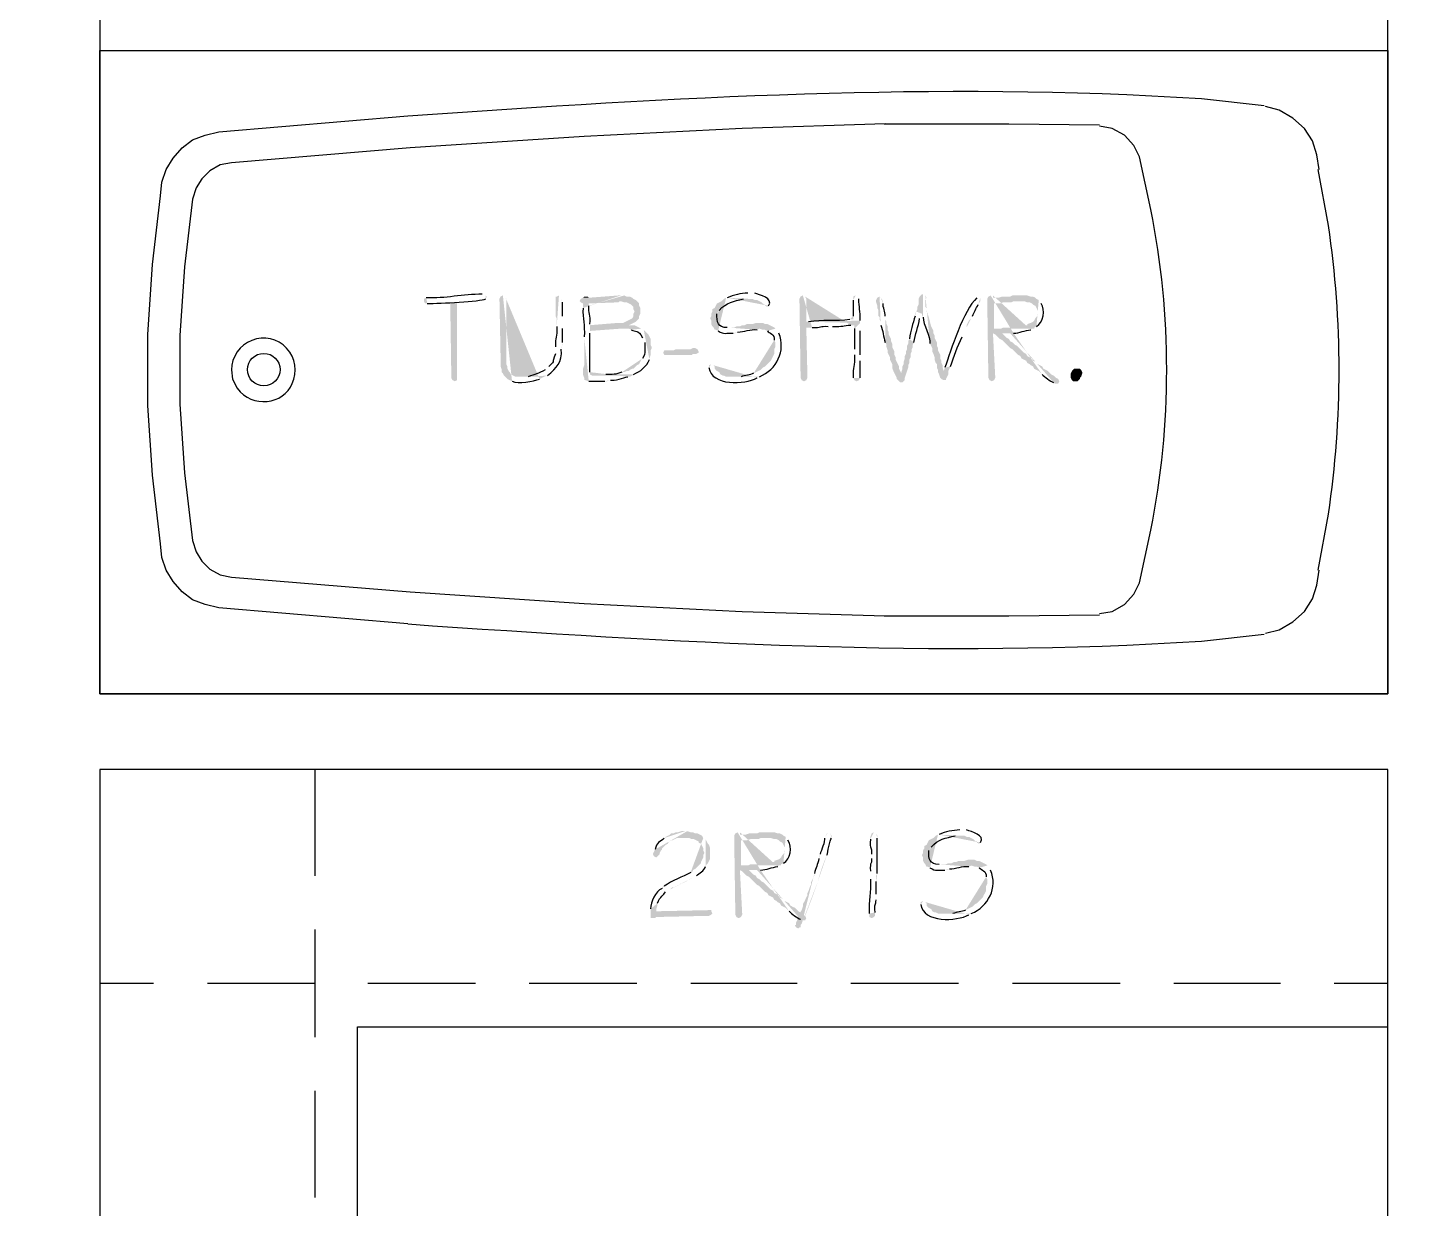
# Model space of a CAD drawing. Header units: inches. Extents: x -167 to 6071, y -6287 to -2731.
# Drawn here: x 1093.6 to 1158, y -5981.6 to -5926.6 of the extents above; entities that cross this region are included whole.
import ezdxf

# ---------------------------------------------------------------- set-up
doc = ezdxf.new("R2010")
doc.units = ezdxf.units.IN
doc.header["$LTSCALE"] = 96
doc.header["$MEASUREMENT"] = 0
doc.layers.add('PDF_Geometry', color=7, linetype='Continuous', true_color=0x4a4a4a)
doc.layers.add('PDF_Solid Fills', color=7, linetype='Continuous')

msp = doc.modelspace()

# ---------------------------------------------------------------- hatches: boundary and pattern name
at = {"layer": 'PDF_Solid Fills', "transparency": 33554559}
h = msp.add_hatch(color=256, dxfattribs=at)
h.paths.add_polyline_path([(1114.783, -5938.975), (1114.73, -5938.975)], flags=0)
h.paths.add_polyline_path([(1112.117, -5939.135), (1112.01, -5939.189), (1112.01, -5939.295), (1112.063, -5939.402), (1112.17, -5939.402)], flags=0)
h.paths.add_polyline_path([(1114.89, -5939.189), (1114.943, -5939.082), (1114.89, -5939.029)], flags=0)
h = msp.add_hatch(color=256, dxfattribs=at)
h.paths.add_polyline_path([(1115.69, -5939.029), (1115.583, -5939.082), (1115.53, -5939.189), (1115.583, -5941.909), (1115.583, -5942.335), (1115.637, -5942.495), (1115.637, -5942.602), (1115.69, -5942.655), (1115.743, -5942.762), (1115.85, -5942.869), (1115.903, -5942.922), (1116.01, -5942.975), (1116.117, -5943.029)], flags=0)
h.paths.add_polyline_path([(1117.397, -5942.922), (1117.61, -5942.815), (1116.277, -5942.815), (1116.063, -5942.709), (1116.01, -5942.602), (1115.957, -5942.549), (1115.903, -5942.442), (1115.903, -5942.335), (1115.85, -5942.229), (1115.85, -5939.189), (1115.797, -5939.082)], flags=0)
h = msp.add_hatch(color=256, dxfattribs=at)
h.paths.add_polyline_path([(1118.303, -5939.029), (1118.197, -5939.082), (1118.143, -5939.082), (1118.143, -5939.989), (1118.197, -5940.095), (1118.197, -5940.469)], flags=0)
h.paths.add_polyline_path([(1118.143, -5941.429), (1118.143, -5941.749)], flags=0)
h.paths.add_polyline_path([(1117.823, -5942.335), (1117.77, -5942.389), (1117.663, -5942.495)], flags=0)
h.paths.add_polyline_path([(1116.863, -5942.815), (1116.49, -5942.815), (1117.61, -5942.815), (1117.77, -5942.762)], flags=0)
h.paths.add_polyline_path([(1118.41, -5941.535), (1118.41, -5941.429), (1118.463, -5941.322), (1118.463, -5941.215)], flags=0)
h.paths.add_polyline_path([(1118.463, -5940.575), (1118.463, -5939.989)], flags=0)
h.paths.add_polyline_path([(1118.463, -5939.349), (1118.41, -5939.242), (1118.41, -5939.189), (1118.357, -5939.029)], flags=0)
h = msp.add_hatch(color=256, dxfattribs=at)
h.paths.add_polyline_path([(1121.183, -5939.029), (1121.077, -5939.029), (1119.69, -5939.135), (1119.423, -5939.135), (1119.317, -5939.189), (1119.263, -5939.295), (1119.317, -5939.349), (1119.423, -5939.402), (1119.423, -5939.615)], flags=0)
h.paths.add_polyline_path([(1119.477, -5940.949), (1119.477, -5942.282), (1119.423, -5942.442), (1119.423, -5942.709), (1119.477, -5942.869), (1119.477, -5942.975), (1119.53, -5942.975), (1119.69, -5943.029)], flags=0)
h.paths.add_polyline_path([(1120.437, -5943.029), (1120.543, -5943.029), (1120.703, -5942.975)], flags=0)
h.paths.add_polyline_path([(1121.503, -5942.815), (1121.61, -5942.815), (1121.717, -5942.762), (1119.85, -5942.762), (1119.743, -5942.709), (1119.743, -5942.602)], flags=0)
h.paths.add_polyline_path([(1119.743, -5940.789), (1119.743, -5940.682), (1121.183, -5940.575), (1122.143, -5940.575), (1121.93, -5940.469), (1121.823, -5940.415), (1119.743, -5940.415), (1119.743, -5940.362)], flags=0)
h.paths.add_polyline_path([(1119.69, -5939.509), (1119.69, -5939.402), (1121.077, -5939.349), (1121.13, -5939.295), (1121.93, -5939.295), (1121.877, -5939.242), (1121.77, -5939.189), (1121.717, -5939.135), (1121.61, -5939.082), (1121.45, -5939.082), (1121.343, -5939.029)], flags=0)
for points in [[(1119.53, -5939.082), (1119.477, -5939.082), (1119.423, -5939.135), (1119.69, -5939.135), (1119.637, -5939.082)], [(1139.85, -5939.029), (1139.423, -5939.029), (1139.317, -5939.082), (1138.943, -5939.082), (1138.783, -5939.135), (1138.517, -5939.135), (1140.543, -5939.189), (1140.49, -5939.135), (1140.383, -5939.082), (1140.277, -5939.082), (1140.117, -5939.029), (1140.01, -5939.029)], [(1113.557, -5939.349), (1113.237, -5939.349), (1113.29, -5942.869), (1113.343, -5942.975), (1113.45, -5943.029), (1113.557, -5942.975), (1113.557, -5942.869)], [(1121.93, -5939.295), (1121.183, -5939.295), (1121.343, -5939.349), (1121.45, -5939.349), (1121.663, -5939.455), (1121.77, -5939.562), (1121.77, -5939.669), (1121.823, -5939.775), (1121.77, -5939.882), (1121.77, -5939.989), (1121.717, -5940.095), (1121.29, -5940.309), (1121.023, -5940.309), (1119.743, -5940.415), (1121.823, -5940.415), (1121.557, -5940.415), (1121.663, -5940.362), (1121.77, -5940.309), (1121.877, -5940.255), (1121.983, -5940.149), (1122.037, -5940.095), (1122.037, -5939.989), (1122.09, -5939.882), (1122.09, -5939.615), (1122.037, -5939.509), (1122.037, -5939.402)], [(1127.637, -5940.309), (1127.477, -5940.309), (1127.317, -5940.362), (1127.05, -5940.362), (1126.943, -5940.415), (1126.837, -5940.415), (1126.73, -5940.469), (1126.57, -5940.469), (1126.463, -5940.522), (1126.143, -5940.522), (1128.33, -5940.522), (1128.223, -5940.469), (1128.117, -5940.415), (1128.01, -5940.362), (1127.903, -5940.362), (1127.797, -5940.309)], [(1124.65, -5941.482), (1124.543, -5941.482), (1124.437, -5941.535), (1123.743, -5941.535), (1123.637, -5941.589), (1123.21, -5941.589), (1123.157, -5941.695), (1123.21, -5941.802), (1124.49, -5941.802), (1124.543, -5941.749), (1124.703, -5941.749), (1124.81, -5941.695), (1124.81, -5941.642), (1124.757, -5941.535)], [(1142.357, -5943.029), (1142.25, -5943.029), (1142.197, -5942.975), (1142.143, -5942.869), (1142.143, -5942.655), (1142.197, -5942.549), (1142.303, -5942.442), (1142.57, -5942.442), (1142.623, -5942.495), (1142.677, -5942.602), (1142.677, -5942.655), (1142.623, -5942.815), (1142.57, -5942.869), (1142.57, -5942.922), (1142.463, -5943.029)], [(1128.063, -5964.042), (1127.637, -5964.042), (1127.53, -5964.095), (1127.157, -5964.095), (1126.997, -5964.149), (1126.73, -5964.149), (1128.757, -5964.202), (1128.703, -5964.149), (1128.597, -5964.095), (1128.49, -5964.095), (1128.33, -5964.042), (1128.223, -5964.042)], [(1137.503, -5965.322), (1137.343, -5965.322), (1137.183, -5965.375), (1136.917, -5965.375), (1136.81, -5965.429), (1136.703, -5965.429), (1136.597, -5965.482), (1136.437, -5965.482), (1136.33, -5965.535), (1136.01, -5965.535), (1138.197, -5965.535), (1138.09, -5965.482), (1137.983, -5965.429), (1137.877, -5965.375), (1137.77, -5965.375), (1137.663, -5965.322)], [(1125.29, -5967.669), (1122.837, -5967.722), (1122.57, -5967.722), (1122.57, -5968.042), (1122.783, -5968.042), (1122.837, -5967.989), (1125.237, -5967.935), (1125.29, -5967.935), (1125.397, -5967.882), (1125.45, -5967.829), (1125.397, -5967.722), (1125.397, -5967.669)]]:
    msp.add_hatch(color=256, dxfattribs=at).paths.add_polyline_path(points)
h = msp.add_hatch(color=256, dxfattribs=at)
h.paths.add_polyline_path([(1126.09, -5939.135), (1125.983, -5939.189), (1125.877, -5939.295), (1125.663, -5939.402), (1125.61, -5939.509), (1125.557, -5939.615), (1125.45, -5939.669), (1125.45, -5939.775), (1125.397, -5939.882), (1125.397, -5939.989), (1125.343, -5940.095), (1125.397, -5940.202), (1125.397, -5940.362), (1125.45, -5940.469), (1125.503, -5940.522), (1125.557, -5940.629), (1125.61, -5940.629), (1125.717, -5940.682)], flags=0)
h.paths.add_polyline_path([(1126.41, -5940.789), (1126.517, -5940.789), (1126.623, -5940.735)], flags=0)
h.paths.add_polyline_path([(1127.53, -5940.629), (1127.637, -5940.575), (1128.383, -5940.575), (1128.33, -5940.522), (1126.143, -5940.522)], flags=0)
h.paths.add_polyline_path([(1125.663, -5939.882), (1125.717, -5939.775), (1125.77, -5939.722)], flags=0)
h.paths.add_polyline_path([(1126.89, -5939.189), (1127.157, -5939.189)], flags=0)
h = msp.add_hatch(color=256, dxfattribs=at)
h.paths.add_polyline_path([(1127.157, -5938.922), (1127.103, -5938.922)], flags=0)
h.paths.add_polyline_path([(1126.143, -5939.135), (1126.09, -5939.135), (1127.157, -5939.189), (1127.317, -5939.189), (1127.423, -5939.242), (1127.53, -5939.242), (1127.637, -5939.295), (1127.743, -5939.349), (1127.85, -5939.455), (1127.903, -5939.455), (1127.903, -5939.509), (1128.01, -5939.562), (1128.063, -5939.509)], flags=0)
h.paths.add_polyline_path([(1127.423, -5938.922), (1127.263, -5938.922)], flags=0)
h = msp.add_hatch(color=256, dxfattribs=at)
h.paths.add_polyline_path([(1129.663, -5939.029), (1129.557, -5939.082), (1129.503, -5939.189), (1129.557, -5942.869), (1129.61, -5942.975), (1129.717, -5943.029), (1129.823, -5942.975), (1129.877, -5942.869), (1129.823, -5940.522), (1130.09, -5940.522)], flags=0)
h.paths.add_polyline_path([(1130.837, -5940.469), (1131.05, -5940.469)], flags=0)
h.paths.add_polyline_path([(1131.903, -5940.415), (1132.063, -5940.415), (1132.33, -5940.309), (1129.823, -5940.255), (1129.823, -5939.189), (1129.77, -5939.082)], flags=0)
h = msp.add_hatch(color=256, dxfattribs=at)
h.paths.add_polyline_path([(1132.117, -5939.029), (1132.01, -5939.082), (1132.01, -5939.242)], flags=0)
h.paths.add_polyline_path([(1132.01, -5939.989), (1132.01, -5940.149), (1131.85, -5940.149)], flags=0)
h.paths.add_polyline_path([(1129.93, -5940.255), (1129.823, -5940.255), (1132.33, -5940.309), (1132.33, -5940.202)], flags=0)
h.paths.add_polyline_path([(1132.277, -5939.189), (1132.223, -5939.082)], flags=0)
h = msp.add_hatch(color=256, dxfattribs=at)
h.paths.add_polyline_path([(1133.237, -5939.082), (1133.13, -5939.135), (1133.077, -5939.242), (1133.077, -5939.349), (1133.13, -5939.509), (1133.13, -5939.615), (1133.183, -5939.722), (1133.183, -5939.989), (1133.237, -5940.042), (1133.237, -5940.149), (1133.29, -5940.255), (1133.29, -5940.415)], flags=0)
h.paths.add_polyline_path([(1133.503, -5941.215), (1133.557, -5941.322), (1133.557, -5941.429), (1133.61, -5941.589), (1133.61, -5941.695), (1133.663, -5941.802), (1133.717, -5941.909), (1133.717, -5942.015), (1133.77, -5942.122), (1133.823, -5942.229), (1133.823, -5942.389), (1133.877, -5942.549), (1133.983, -5942.762), (1134.037, -5942.869), (1134.037, -5942.922), (1134.09, -5942.975), (1134.197, -5943.082), (1134.303, -5943.082), (1134.357, -5943.029), (1134.41, -5942.975), (1134.41, -5942.869), (1134.463, -5942.709), (1134.25, -5942.709), (1134.25, -5942.655), (1134.197, -5942.549), (1134.143, -5942.442), (1134.143, -5942.335), (1134.09, -5942.229), (1133.983, -5942.015), (1133.983, -5941.909), (1133.93, -5941.802), (1133.93, -5941.642), (1133.877, -5941.535), (1133.823, -5941.429), (1133.823, -5941.269), (1133.77, -5941.162), (1133.77, -5941.055), (1133.717, -5940.949), (1133.663, -5940.842), (1133.663, -5940.735), (1133.61, -5940.629), (1133.61, -5940.469), (1133.557, -5940.362), (1133.557, -5940.255), (1133.503, -5940.149), (1133.503, -5939.989)], flags=0)
h.paths.add_polyline_path([(1133.397, -5939.402), (1133.397, -5939.349), (1133.343, -5939.189), (1133.29, -5939.135)], flags=0)
h = msp.add_hatch(color=256, dxfattribs=at)
h.paths.add_polyline_path([(1135.263, -5938.975), (1135.21, -5938.975), (1135.103, -5939.082), (1135.05, -5939.189), (1135.05, -5939.455), (1134.997, -5939.562), (1134.997, -5939.669), (1134.943, -5939.775), (1135.21, -5939.882), (1135.21, -5939.935), (1135.263, -5940.042)], flags=0)
h.paths.add_polyline_path([(1135.583, -5941.269), (1135.637, -5941.375), (1135.69, -5941.482), (1135.69, -5941.642), (1135.743, -5941.749), (1135.797, -5941.909), (1135.797, -5942.015), (1135.85, -5942.175), (1135.903, -5942.229), (1135.903, -5942.389), (1135.957, -5942.495), (1135.957, -5942.602), (1136.01, -5942.709), (1136.063, -5942.869), (1136.117, -5942.922), (1136.223, -5942.975), (1136.33, -5942.975), (1136.33, -5942.922), (1136.383, -5942.815), (1136.437, -5942.709), (1136.437, -5942.549), (1136.223, -5942.549), (1136.17, -5942.389), (1136.17, -5942.282), (1136.117, -5942.175), (1136.117, -5942.069), (1136.063, -5941.962), (1136.063, -5941.802), (1136.01, -5941.695), (1135.957, -5941.589), (1135.957, -5941.482), (1135.903, -5941.375), (1135.903, -5941.215), (1135.85, -5941.109), (1135.797, -5941.002), (1135.797, -5940.895), (1135.743, -5940.789), (1135.743, -5940.682), (1135.637, -5940.469), (1135.583, -5940.255), (1135.53, -5940.042), (1135.477, -5939.882), (1135.423, -5939.775), (1135.423, -5939.615), (1135.37, -5939.562), (1135.37, -5939.242), (1135.423, -5939.135), (1135.37, -5939.029)], flags=0)
h = msp.add_hatch(color=256, dxfattribs=at)
h.paths.add_polyline_path([(1137.823, -5939.135), (1137.77, -5939.135)], flags=0)
h.paths.add_polyline_path([(1136.277, -5942.389), (1136.223, -5942.549), (1136.437, -5942.549), (1136.49, -5942.442), (1136.543, -5942.335)], flags=0)
h.paths.add_polyline_path([(1137.077, -5940.949), (1137.183, -5940.735), (1137.29, -5940.522), (1137.29, -5940.415), (1137.343, -5940.309), (1137.397, -5940.202), (1137.503, -5940.095), (1137.557, -5939.989)], flags=0)
h.paths.add_polyline_path([(1137.823, -5939.455), (1137.93, -5939.295), (1137.93, -5939.135)], flags=0)
h = msp.add_hatch(color=256, dxfattribs=at)
h.paths.add_polyline_path([(1138.41, -5939.029), (1138.303, -5939.082), (1138.25, -5939.189), (1138.303, -5942.815), (1138.303, -5942.869), (1138.357, -5942.975), (1138.463, -5943.029), (1138.57, -5942.975), (1138.623, -5942.869), (1138.623, -5942.815), (1138.517, -5940.789), (1139.477, -5940.789)], flags=0)
h.paths.add_polyline_path([(1140.277, -5940.629), (1140.33, -5940.575), (1138.57, -5940.575), (1138.57, -5939.402), (1138.837, -5939.402), (1138.997, -5939.349), (1139.37, -5939.349), (1139.477, -5939.295), (1139.85, -5939.295), (1140.65, -5939.242), (1140.543, -5939.189), (1138.517, -5939.135), (1138.517, -5939.029)], flags=0)
h = msp.add_hatch(color=256, dxfattribs=at)
h.paths.add_polyline_path([(1134.943, -5939.775), (1134.89, -5939.882), (1134.89, -5939.989)], flags=0)
h.paths.add_polyline_path([(1134.623, -5941.055), (1134.57, -5941.162), (1134.57, -5941.269), (1134.517, -5941.375), (1134.517, -5941.535), (1134.463, -5941.642), (1134.463, -5941.749), (1134.41, -5941.855), (1134.41, -5941.962), (1134.357, -5942.122), (1134.357, -5942.229), (1134.303, -5942.335), (1134.303, -5942.442), (1134.25, -5942.602), (1134.25, -5942.709), (1134.463, -5942.709), (1134.517, -5942.549), (1134.57, -5942.389), (1134.57, -5942.282), (1134.623, -5942.175), (1134.623, -5942.015), (1134.677, -5941.909), (1134.677, -5941.749), (1134.73, -5941.642), (1134.73, -5941.535), (1134.783, -5941.429), (1134.783, -5941.322), (1134.837, -5941.215)], flags=0)
h.paths.add_polyline_path([(1135.103, -5940.095), (1135.157, -5939.989), (1135.21, -5939.882)], flags=0)
h = msp.add_hatch(color=256, dxfattribs=at)
h.paths.add_polyline_path([(1140.65, -5939.242), (1139.85, -5939.295), (1139.957, -5939.295), (1140.117, -5939.349), (1140.223, -5939.349), (1140.33, -5939.402), (1140.383, -5939.455), (1140.49, -5939.509), (1140.543, -5939.615), (1140.597, -5939.722), (1140.597, -5939.935), (1140.543, -5940.042), (1140.49, -5940.095), (1140.437, -5940.202), (1140.383, -5940.255), (1140.277, -5940.309), (1140.117, -5940.362), (1140.117, -5940.415), (1139.957, -5940.415), (1139.85, -5940.469), (1139.637, -5940.469), (1139.53, -5940.522), (1138.997, -5940.522), (1138.89, -5940.575), (1138.57, -5940.575), (1140.437, -5940.575), (1140.437, -5940.522), (1140.543, -5940.469)], flags=0)
h.paths.add_polyline_path([(1140.757, -5939.402), (1140.703, -5939.295)], flags=0)
h = msp.add_hatch(color=256, dxfattribs=at)
h.paths.add_polyline_path([(1132.33, -5940.309), (1132.063, -5940.415), (1132.063, -5940.575)], flags=0)
h.paths.add_polyline_path([(1132.063, -5941.535), (1132.063, -5941.802)], flags=0)
h.paths.add_polyline_path([(1132.01, -5942.869), (1132.063, -5942.975), (1132.17, -5943.029), (1132.277, -5942.975), (1132.33, -5942.869)], flags=0)
h.paths.add_polyline_path([(1132.33, -5942.069), (1132.33, -5941.802)], flags=0)
h.paths.add_polyline_path([(1132.33, -5940.682), (1132.33, -5940.415)], flags=0)
h = msp.add_hatch(color=256, dxfattribs=at)
h.paths.add_polyline_path([(1122.143, -5940.575), (1121.343, -5940.575), (1121.557, -5940.575), (1121.663, -5940.629)], flags=0)
h.paths.add_polyline_path([(1122.197, -5941.002), (1122.303, -5941.215)], flags=0)
h.paths.add_polyline_path([(1122.197, -5941.962), (1122.143, -5942.015), (1122.09, -5942.122), (1122.037, -5942.229), (1121.93, -5942.282), (1121.877, -5942.335), (1121.77, -5942.442), (1121.717, -5942.442), (1121.61, -5942.495), (1121.557, -5942.549), (1121.45, -5942.549), (1121.343, -5942.602), (1121.237, -5942.602)], flags=0)
h.paths.add_polyline_path([(1120.49, -5942.709), (1120.383, -5942.709), (1120.223, -5942.762), (1120.063, -5942.762), (1121.717, -5942.762), (1121.77, -5942.709)], flags=0)
h.paths.add_polyline_path([(1122.517, -5942.015), (1122.517, -5941.962), (1122.57, -5941.802), (1122.57, -5941.589), (1122.623, -5941.482), (1122.623, -5941.429), (1122.57, -5941.322), (1122.57, -5941.055), (1122.517, -5940.949), (1122.463, -5940.842), (1122.41, -5940.789), (1122.303, -5940.682), (1122.25, -5940.629)], flags=0)
h = msp.add_hatch(color=256, dxfattribs=at)
h.paths.add_polyline_path([(1128.383, -5940.575), (1127.637, -5940.575), (1127.797, -5940.629), (1127.903, -5940.629), (1128.01, -5940.682)], flags=0)
h.paths.add_polyline_path([(1128.33, -5941.109), (1128.383, -5941.215), (1128.383, -5941.429), (1128.33, -5941.535), (1128.33, -5941.749), (1128.277, -5941.855), (1128.223, -5941.962), (1128.17, -5942.069), (1128.063, -5942.175), (1128.01, -5942.229), (1127.903, -5942.335), (1127.797, -5942.389), (1127.743, -5942.442), (1127.69, -5942.495), (1127.37, -5942.655)], flags=0)
h.paths.add_polyline_path([(1126.783, -5942.815), (1126.41, -5942.815), (1127.637, -5942.815)], flags=0)
h.paths.add_polyline_path([(1128.543, -5940.789), (1128.437, -5940.682)], flags=0)
h = msp.add_hatch(color=256, dxfattribs=at)
h.paths.add_polyline_path([(1139.477, -5940.789), (1138.517, -5940.789), (1138.623, -5940.842), (1138.837, -5941.055), (1138.943, -5941.109), (1139.157, -5941.322), (1139.21, -5941.375), (1139.317, -5941.482), (1139.423, -5941.535), (1139.53, -5941.642), (1139.583, -5941.695), (1139.69, -5941.802), (1139.797, -5941.855), (1139.85, -5941.962), (1139.957, -5942.015), (1140.063, -5942.069), (1140.117, -5942.175), (1140.223, -5942.229), (1140.277, -5942.282), (1140.383, -5942.335), (1140.437, -5942.442), (1140.543, -5942.495), (1140.65, -5942.549), (1140.81, -5942.709)], flags=0)
h.paths.add_polyline_path([(1141.343, -5943.082), (1141.397, -5943.135), (1141.557, -5943.135), (1141.61, -5943.029), (1141.557, -5942.922), (1141.45, -5942.869), (1141.343, -5942.762), (1141.237, -5942.709), (1141.13, -5942.602), (1141.077, -5942.549), (1140.97, -5942.495), (1140.863, -5942.442), (1140.81, -5942.335), (1140.597, -5942.229), (1140.49, -5942.122), (1140.383, -5942.069), (1140.33, -5941.962), (1140.117, -5941.855), (1140.063, -5941.749), (1139.957, -5941.695), (1139.797, -5941.535), (1139.743, -5941.482), (1139.637, -5941.375), (1139.53, -5941.322), (1139.423, -5941.215), (1139.317, -5941.162), (1139.263, -5941.055), (1139.157, -5941.002), (1138.943, -5940.789), (1139.317, -5940.789)], flags=0)
h = msp.add_hatch(color=256, dxfattribs=at)
h.paths.add_polyline_path([(1125.397, -5942.229), (1125.29, -5942.282), (1125.29, -5942.389)], flags=0)
h.paths.add_polyline_path([(1127.53, -5942.869), (1127.637, -5942.815), (1126.09, -5942.815), (1125.983, -5942.762), (1125.93, -5942.762), (1125.823, -5942.709), (1125.77, -5942.602), (1125.663, -5942.549), (1125.557, -5942.442), (1125.557, -5942.335), (1125.503, -5942.282)], flags=0)
h = msp.add_hatch(color=256, dxfattribs=at)
h.paths.add_polyline_path([(1124.17, -5963.989), (1124.01, -5963.989), (1123.85, -5964.042), (1123.743, -5964.042), (1123.637, -5964.095), (1123.53, -5964.095), (1123.477, -5964.149), (1123.263, -5964.255), (1123.21, -5964.309)], flags=0)
h.paths.add_polyline_path([(1122.783, -5964.842), (1122.73, -5964.949), (1122.677, -5965.055), (1122.73, -5965.162), (1122.837, -5965.215), (1122.89, -5965.162), (1122.997, -5965.055), (1122.997, -5965.002), (1123.05, -5964.895), (1123.103, -5964.842), (1123.103, -5964.789), (1123.157, -5964.735), (1123.263, -5964.629), (1123.37, -5964.575), (1123.423, -5964.469), (1123.53, -5964.415), (1123.583, -5964.415), (1123.69, -5964.362), (1123.797, -5964.309), (1125.023, -5964.309), (1124.97, -5964.202), (1124.863, -5964.149), (1124.757, -5964.095), (1124.65, -5964.095), (1124.543, -5964.042), (1124.437, -5964.042), (1124.277, -5963.989)], flags=0)
h = msp.add_hatch(color=256, dxfattribs=at)
h.paths.add_polyline_path([(1126.623, -5964.042), (1126.517, -5964.095), (1126.463, -5964.202), (1126.517, -5967.829), (1126.517, -5967.882), (1126.57, -5967.989), (1126.677, -5968.042), (1126.783, -5967.989), (1126.837, -5967.882), (1126.837, -5967.829), (1126.73, -5965.802), (1127.69, -5965.802)], flags=0)
h.paths.add_polyline_path([(1128.49, -5965.642), (1128.543, -5965.589), (1126.783, -5965.589), (1126.783, -5964.415), (1127.05, -5964.415), (1127.21, -5964.362), (1127.583, -5964.362), (1127.69, -5964.309), (1128.063, -5964.309), (1128.863, -5964.255), (1128.757, -5964.202), (1126.73, -5964.149), (1126.73, -5964.042)], flags=0)
h = msp.add_hatch(color=256, dxfattribs=at)
h.paths.add_polyline_path([(1128.863, -5964.255), (1128.063, -5964.309), (1128.17, -5964.309), (1128.33, -5964.362), (1128.437, -5964.362), (1128.543, -5964.415), (1128.597, -5964.469), (1128.703, -5964.522), (1128.757, -5964.629), (1128.81, -5964.735), (1128.81, -5964.949), (1128.757, -5965.055), (1128.703, -5965.109), (1128.65, -5965.215), (1128.597, -5965.269), (1128.49, -5965.322), (1128.33, -5965.375), (1128.33, -5965.429), (1128.17, -5965.429), (1128.063, -5965.482), (1127.85, -5965.482), (1127.743, -5965.535), (1127.21, -5965.535), (1127.103, -5965.589), (1126.783, -5965.589), (1128.65, -5965.589), (1128.65, -5965.535), (1128.757, -5965.482)], flags=0)
h.paths.add_polyline_path([(1128.97, -5964.415), (1128.917, -5964.309)], flags=0)
h = msp.add_hatch(color=256, dxfattribs=at)
h.paths.add_polyline_path([(1130.837, -5964.042), (1130.783, -5964.095), (1130.73, -5964.202), (1130.677, -5964.309)], flags=0)
h.paths.add_polyline_path([(1130.463, -5965.055), (1130.463, -5965.162), (1130.41, -5965.269)], flags=0)
h.paths.add_polyline_path([(1130.197, -5965.962), (1130.197, -5966.069), (1130.09, -5966.282), (1130.037, -5966.389), (1130.037, -5966.495), (1129.983, -5966.602), (1129.93, -5966.762), (1129.877, -5966.869), (1129.877, -5966.975), (1129.823, -5967.082), (1129.77, -5967.189), (1129.717, -5967.295), (1129.663, -5967.402), (1129.663, -5967.509), (1129.61, -5967.669), (1129.503, -5967.829), (1129.45, -5967.989), (1129.397, -5968.149), (1129.343, -5968.255), (1129.343, -5968.362), (1129.29, -5968.362), (1129.343, -5968.469), (1129.45, -5968.522), (1129.503, -5968.469), (1129.557, -5968.469), (1129.557, -5968.362), (1129.61, -5968.309)], flags=0)
h.paths.add_polyline_path([(1129.61, -5968.309, 0.021773), (1130.357, -5966.335)], flags=0)
h.paths.add_polyline_path([(1130.783, -5965.109, 0.041027), (1130.357, -5966.335)], flags=0)
h.paths.add_polyline_path([(1130.997, -5964.309), (1130.997, -5964.202), (1130.943, -5964.095)], flags=0)
h = msp.add_hatch(color=256, dxfattribs=at)
h.paths.add_polyline_path([(1132.97, -5964.042), (1132.863, -5964.095), (1132.81, -5964.255), (1132.81, -5964.362)], flags=0)
h.paths.add_polyline_path([(1132.863, -5965.055), (1132.863, -5965.269)], flags=0)
h.paths.add_polyline_path([(1132.81, -5965.855), (1132.81, -5966.229)], flags=0)
h.paths.add_polyline_path([(1132.757, -5967.829), (1132.757, -5967.989), (1132.863, -5968.042), (1132.97, -5967.989), (1133.023, -5967.935), (1133.023, -5967.775)], flags=0)
h.paths.add_polyline_path([(1133.077, -5967.189), (1133.077, -5966.922)], flags=0)
h.paths.add_polyline_path([(1133.077, -5966.335), (1133.077, -5966.069), (1133.13, -5965.962)], flags=0)
h.paths.add_polyline_path([(1133.13, -5964.309), (1133.13, -5964.202), (1133.077, -5964.095)], flags=0)
h = msp.add_hatch(color=256, dxfattribs=at)
h.paths.add_polyline_path([(1135.957, -5964.149), (1135.85, -5964.202), (1135.743, -5964.309), (1135.53, -5964.415), (1135.477, -5964.522), (1135.423, -5964.629), (1135.317, -5964.682), (1135.317, -5964.789), (1135.263, -5964.895), (1135.263, -5965.002), (1135.21, -5965.109), (1135.263, -5965.215), (1135.263, -5965.375), (1135.317, -5965.482), (1135.37, -5965.535), (1135.423, -5965.642), (1135.477, -5965.642), (1135.583, -5965.695)], flags=0)
h.paths.add_polyline_path([(1136.277, -5965.802), (1136.383, -5965.802), (1136.49, -5965.749)], flags=0)
h.paths.add_polyline_path([(1137.397, -5965.642), (1137.503, -5965.589), (1138.25, -5965.589), (1138.197, -5965.535), (1136.01, -5965.535)], flags=0)
h.paths.add_polyline_path([(1135.53, -5964.895), (1135.583, -5964.789), (1135.637, -5964.735)], flags=0)
h.paths.add_polyline_path([(1136.757, -5964.202), (1137.023, -5964.202)], flags=0)
h = msp.add_hatch(color=256, dxfattribs=at)
h.paths.add_polyline_path([(1137.023, -5963.935), (1136.97, -5963.935)], flags=0)
h.paths.add_polyline_path([(1136.01, -5964.149), (1135.957, -5964.149), (1137.023, -5964.202), (1137.183, -5964.202), (1137.29, -5964.255), (1137.397, -5964.255), (1137.503, -5964.309), (1137.61, -5964.362), (1137.717, -5964.469), (1137.77, -5964.469), (1137.77, -5964.522), (1137.877, -5964.575), (1137.93, -5964.522)], flags=0)
h.paths.add_polyline_path([(1137.29, -5963.935), (1137.13, -5963.935)], flags=0)
h = msp.add_hatch(color=256, dxfattribs=at)
h.paths.add_polyline_path([(1125.023, -5964.309), (1124.17, -5964.309), (1124.383, -5964.309), (1124.49, -5964.362), (1124.597, -5964.362), (1124.703, -5964.415), (1124.81, -5964.469), (1124.81, -5964.522), (1124.917, -5964.575), (1124.97, -5964.682), (1125.023, -5964.789), (1125.023, -5964.895), (1125.077, -5965.002), (1125.023, -5965.109), (1125.023, -5965.215), (1124.97, -5965.322), (1124.917, -5965.429), (1124.917, -5965.482), (1124.81, -5965.589), (1124.757, -5965.642), (1124.65, -5965.749), (1124.543, -5965.802), (1124.543, -5965.855), (1124.437, -5965.909)], flags=0)
h.paths.add_polyline_path([(1123.21, -5966.549), (1123.157, -5966.549), (1123.103, -5966.655)], flags=0)
h.paths.add_polyline_path([(1122.57, -5967.615), (1122.57, -5967.722), (1122.837, -5967.722), (1122.837, -5967.615), (1122.89, -5967.455), (1122.89, -5967.349)], flags=0)
h.paths.add_polyline_path([(1123.263, -5966.815), (1123.477, -5966.709), (1123.583, -5966.602), (1123.69, -5966.602), (1123.903, -5966.495), (1123.957, -5966.442), (1124.117, -5966.389), (1124.223, -5966.335), (1124.383, -5966.229), (1124.703, -5966.069)], flags=0)
h.paths.add_polyline_path([(1125.13, -5965.642), (1125.183, -5965.535), (1125.237, -5965.482), (1125.29, -5965.375), (1125.343, -5965.269), (1125.343, -5964.789), (1125.29, -5964.629), (1125.237, -5964.575), (1125.183, -5964.469), (1125.13, -5964.362)], flags=0)
h = msp.add_hatch(color=256, dxfattribs=at)
h.paths.add_polyline_path([(1127.69, -5965.802), (1126.73, -5965.802), (1126.837, -5965.855), (1127.05, -5966.069), (1127.157, -5966.122), (1127.37, -5966.335), (1127.423, -5966.389), (1127.53, -5966.495), (1127.637, -5966.549), (1127.743, -5966.655), (1127.797, -5966.709), (1127.903, -5966.815), (1128.01, -5966.869), (1128.063, -5966.975), (1128.17, -5967.029), (1128.277, -5967.082), (1128.33, -5967.189), (1128.437, -5967.242), (1128.49, -5967.295), (1128.597, -5967.349), (1128.65, -5967.455), (1128.757, -5967.509), (1128.863, -5967.562), (1129.023, -5967.722)], flags=0)
h.paths.add_polyline_path([(1129.557, -5968.095), (1129.61, -5968.149), (1129.77, -5968.149), (1129.823, -5968.042), (1129.77, -5967.935), (1129.663, -5967.882), (1129.557, -5967.775), (1129.45, -5967.722), (1129.343, -5967.615), (1129.29, -5967.562), (1129.183, -5967.509), (1129.077, -5967.455), (1129.023, -5967.349), (1128.81, -5967.242), (1128.703, -5967.135), (1128.597, -5967.082), (1128.543, -5966.975), (1128.33, -5966.869), (1128.277, -5966.762), (1128.17, -5966.709), (1128.117, -5966.655), (1128.01, -5966.549), (1127.957, -5966.495), (1127.85, -5966.389), (1127.743, -5966.335), (1127.637, -5966.229), (1127.53, -5966.175), (1127.477, -5966.069), (1127.37, -5966.015), (1127.157, -5965.802), (1127.53, -5965.802)], flags=0)
h = msp.add_hatch(color=256, dxfattribs=at)
h.paths.add_polyline_path([(1138.25, -5965.589), (1137.503, -5965.589), (1137.663, -5965.642), (1137.77, -5965.642), (1137.877, -5965.695)], flags=0)
h.paths.add_polyline_path([(1138.197, -5966.122), (1138.25, -5966.229), (1138.25, -5966.442), (1138.197, -5966.549), (1138.197, -5966.762), (1138.09, -5966.975), (1138.037, -5967.082), (1137.93, -5967.189), (1137.877, -5967.242), (1137.77, -5967.349), (1137.663, -5967.402), (1137.61, -5967.455), (1137.557, -5967.509), (1137.237, -5967.669)], flags=0)
h.paths.add_polyline_path([(1136.65, -5967.829), (1136.277, -5967.829), (1137.503, -5967.829)], flags=0)
h.paths.add_polyline_path([(1138.41, -5965.802), (1138.303, -5965.695)], flags=0)
h = msp.add_hatch(color=256, dxfattribs=at)
h.paths.add_polyline_path([(1135.263, -5967.242), (1135.157, -5967.295), (1135.157, -5967.402)], flags=0)
h.paths.add_polyline_path([(1137.397, -5967.882), (1137.503, -5967.829), (1135.957, -5967.829), (1135.85, -5967.775), (1135.797, -5967.775), (1135.69, -5967.722), (1135.637, -5967.615), (1135.53, -5967.562), (1135.423, -5967.455), (1135.423, -5967.349), (1135.37, -5967.295)], flags=0)

# ---------------------------------------------------------------- linework, layer by layer
at = {"layer": 'PDF_Geometry', "color": 7}
for points in [[(1096.917, -5819.082), (1096.917, -5957.589), (1156.917, -5957.589), (1156.917, -5871.562)], [(1174.89, -5876.095), (1160.437, -5876.095), (1160.437, -5990.815), (1156.917, -5990.815), (1156.917, -5961.109), (1096.917, -5961.109), (1096.917, -6048.575), (1156.917, -6048.575), (1156.917, -6018.815), (1160.437, -6018.815), (1160.437, -6048.575), (1178.943, -6048.575), (1178.943, -6052.042), (1096.917, -6052.042), (1096.917, -6070.069), (1086.943, -6070.069), (1086.943, -5997.589), (1073.663, -5997.589), (1073.663, -5994.069)]]:
    msp.add_lwpolyline(points, dxfattribs=at)
at = {"layer": 'PDF_Geometry'}
msp.add_lwpolyline([(1096.917, -5957.589), (1096.917, -5927.615), (1156.917, -5927.615), (1156.917, -5957.589)], close=True, dxfattribs=at)
for points in [[(1148.223, -5929.855), (1151.157, -5930.175)], [(1111.263, -5954.335), (1102.463, -5953.589), (1101.823, -5953.429), (1101.237, -5953.215), (1100.757, -5952.842), (1100.33, -5952.362), (1100.01, -5951.829), (1099.797, -5951.242), (1099.743, -5950.602), (1099.37, -5947.402), (1099.157, -5944.149), (1099.157, -5940.842), (1099.37, -5937.589), (1099.743, -5934.389), (1099.797, -5933.749), (1100.01, -5933.162), (1100.33, -5932.629), (1100.757, -5932.149), (1101.237, -5931.775), (1101.823, -5931.562), (1102.463, -5931.402), (1111.263, -5930.655)], [(1153.717, -5933.162), (1153.61, -5932.469), (1153.397, -5931.829), (1153.023, -5931.242), (1152.49, -5930.762), (1151.85, -5930.389), (1151.21, -5930.229)], [(1133.503, -5931.029), (1126.837, -5931.242), (1119.477, -5931.615), (1111.37, -5932.149), (1103.05, -5932.842), (1102.517, -5932.949), (1102.037, -5933.215), (1101.663, -5933.589), (1101.397, -5934.015), (1101.237, -5934.549), (1100.863, -5937.695), (1100.65, -5940.895), (1100.65, -5944.095), (1100.863, -5947.295), (1101.237, -5950.442), (1101.397, -5950.975), (1101.663, -5951.402), (1102.037, -5951.775), (1102.517, -5952.042), (1103.05, -5952.149), (1111.37, -5952.842), (1119.477, -5953.375), (1126.837, -5953.749), (1133.503, -5953.962)], [(1133.45, -5931.029), (1139.263, -5931.029), (1143.477, -5931.082)], [(1151.21, -5954.762), (1151.85, -5954.602), (1152.49, -5954.229), (1153.023, -5953.749), (1153.397, -5953.162), (1153.61, -5952.522), (1153.717, -5951.829)], [(1133.45, -5953.962), (1139.263, -5953.962), (1143.477, -5953.909)], [(1148.223, -5955.135), (1151.157, -5954.815)], [(1106.943, -5966.069), (1106.943, -5961.109)], [(1106.943, -5973.589), (1106.943, -5968.575)], [(1099.423, -5971.082), (1096.917, -5971.082)], [(1106.943, -5971.082), (1101.93, -5971.082)], [(1114.41, -5971.082), (1109.397, -5971.082)], [(1121.93, -5971.082), (1116.917, -5971.082)], [(1129.397, -5971.082), (1124.437, -5971.082)], [(1136.917, -5971.082), (1131.903, -5971.082)], [(1144.437, -5971.082), (1139.423, -5971.082)], [(1151.903, -5971.082), (1146.943, -5971.082)], [(1156.917, -5971.082), (1154.41, -5971.082)], [(1156.917, -6036.575), (1108.917, -6036.575), (1108.917, -5973.109), (1156.917, -5973.109)], [(1106.943, -5981.055), (1106.943, -5976.095)]]:
    msp.add_lwpolyline(points, dxfattribs=at)
for points in [[(1143.477, -5953.855), (1144.063, -5953.749), (1144.65, -5953.429), (1145.077, -5952.949), (1145.343, -5952.415), (1145.877, -5949.962, 0.098214), (1145.877, -5935.029), (1145.343, -5932.575), (1145.077, -5932.042), (1144.65, -5931.562), (1144.063, -5931.242), (1143.477, -5931.135)], [(1153.663, -5951.829), (1154.143, -5949.215, 0.074206), (1154.143, -5935.775), (1153.663, -5933.162)], [(1105.877, -5943.135, 1.245514), (1103.05, -5942.495), (1103.103, -5942.922), (1103.317, -5943.349)]]:
    msp.add_lwpolyline(points, format="xyb", dxfattribs=at)
msp.add_circle((1104.554, -5942.486), 0.758, dxfattribs=at)
for points in [[(1111.263, -5930.655), (1123.556, -5929.803), (1135.906, -5929.055), (1148.223, -5929.855)], [(1103.317, -5943.349), (1103.998, -5944.317), (1105.492, -5944.103), (1105.877, -5943.135)], [(1111.263, -5954.335), (1123.556, -5955.188), (1135.906, -5955.936), (1148.223, -5955.135)]]:
    msp.add_open_spline(points, degree=3, dxfattribs=at)
at = {"layer": 'PDF_Geometry', "color": 7}
for points in [[(1114.73, -5938.975), (1113.832, -5938.96), (1113.003, -5939.188), (1112.117, -5939.135)], [(1127.103, -5938.922), (1126.774, -5938.932), (1126.443, -5938.998), (1126.143, -5939.135)], [(1128.063, -5939.509), (1128.315, -5939.156), (1127.635, -5938.999), (1127.423, -5938.922)], [(1137.77, -5939.135), (1137.153, -5939.711), (1136.557, -5941.572), (1136.277, -5942.389)], [(1112.17, -5939.402), (1112.765, -5939.407), (1114.636, -5939.311), (1114.89, -5939.189)], [(1118.463, -5939.989), (1118.463, -5939.775), (1118.463, -5939.562), (1118.463, -5939.349)], [(1119.423, -5939.615), (1119.402, -5940.14), (1119.518, -5940.377), (1119.477, -5940.949)], [(1119.743, -5940.362), (1119.78, -5939.902), (1119.682, -5939.877), (1119.69, -5939.509)], [(1125.77, -5939.722), (1126.098, -5939.338), (1126.454, -5939.303), (1126.89, -5939.189)], [(1132.01, -5939.242), (1132.01, -5939.491), (1132.01, -5939.74), (1132.01, -5939.989)], [(1132.33, -5940.202), (1132.364, -5939.727), (1132.255, -5939.599), (1132.277, -5939.189)], [(1133.503, -5939.989), (1133.497, -5939.783), (1133.392, -5939.603), (1133.397, -5939.402)], [(1137.557, -5939.989), (1137.646, -5939.811), (1137.734, -5939.633), (1137.823, -5939.455)], [(1140.543, -5940.469), (1140.881, -5940.29), (1140.974, -5939.714), (1140.757, -5939.402)], [(1126.143, -5940.522), (1125.702, -5940.54), (1125.635, -5940.248), (1125.663, -5939.882)], [(1131.85, -5940.149), (1131.215, -5940.238), (1130.56, -5940.151), (1129.93, -5940.255)], [(1131.05, -5940.469), (1131.55, -5940.508), (1131.511, -5940.405), (1131.903, -5940.415)], [(1133.29, -5940.415), (1133.404, -5940.671), (1133.405, -5940.957), (1133.503, -5941.215)], [(1134.89, -5939.989), (1134.796, -5940.357), (1134.67, -5940.668), (1134.623, -5941.055)], [(1134.837, -5941.215), (1134.878, -5940.836), (1135.054, -5940.474), (1135.103, -5940.095)], [(1135.263, -5940.042), (1135.274, -5940.376), (1135.602, -5940.942), (1135.583, -5941.269)], [(1118.197, -5940.469), (1118.233, -5941.016), (1118.11, -5940.924), (1118.143, -5941.429)], [(1118.463, -5941.215), (1118.463, -5941.002), (1118.463, -5940.789), (1118.463, -5940.575)], [(1119.743, -5942.602), (1119.743, -5941.998), (1119.743, -5941.393), (1119.743, -5940.789)], [(1121.663, -5940.629), (1121.875, -5940.755), (1121.966, -5940.576), (1122.197, -5941.002)], [(1125.717, -5940.682), (1126.002, -5940.86), (1126.067, -5940.769), (1126.41, -5940.789)], [(1126.623, -5940.735), (1126.933, -5940.74), (1127.214, -5940.583), (1127.53, -5940.629)], [(1127.637, -5942.815), (1128.443, -5942.491), (1128.884, -5941.606), (1128.543, -5940.789)], [(1128.01, -5940.682), (1128.092, -5940.785), (1128.366, -5940.825), (1128.33, -5941.109)], [(1130.09, -5940.522), (1130.548, -5940.554), (1130.426, -5940.44), (1130.837, -5940.469)], [(1132.063, -5940.575), (1132.063, -5940.895), (1132.063, -5941.215), (1132.063, -5941.535)], [(1132.33, -5941.802), (1132.33, -5941.429), (1132.33, -5941.055), (1132.33, -5940.682)], [(1136.543, -5942.335), (1136.702, -5941.869), (1136.866, -5941.409), (1137.077, -5940.949)], [(1139.477, -5940.789), (1139.756, -5940.783), (1140.006, -5940.65), (1140.277, -5940.629)], [(1117.77, -5942.762), (1118.207, -5942.385), (1118.458, -5942.173), (1118.41, -5941.535)], [(1122.303, -5941.215), (1122.275, -5941.587), (1122.384, -5941.666), (1122.197, -5941.962)], [(1118.143, -5941.749), (1117.915, -5942.264), (1118.194, -5941.974), (1117.823, -5942.335)], [(1121.77, -5942.709), (1122.093, -5942.582), (1122.381, -5942.338), (1122.517, -5942.015)], [(1132.063, -5941.802), (1132.099, -5942.371), (1131.974, -5942.301), (1132.01, -5942.869)], [(1132.33, -5942.869), (1132.33, -5942.602), (1132.33, -5942.335), (1132.33, -5942.069)], [(1116.117, -5943.029), (1116.434, -5943.174), (1117.086, -5943.032), (1117.397, -5942.922)], [(1117.663, -5942.495), (1117.342, -5942.673), (1117.186, -5942.711), (1116.863, -5942.815)], [(1121.237, -5942.602), (1120.964, -5942.719), (1120.783, -5942.715), (1120.49, -5942.709)], [(1120.703, -5942.975), (1120.888, -5943.007), (1121.321, -5942.884), (1121.503, -5942.815)], [(1125.29, -5942.389), (1125.406, -5943.253), (1126.96, -5943.194), (1127.53, -5942.869)], [(1127.37, -5942.655), (1127.185, -5942.749), (1126.978, -5942.738), (1126.783, -5942.815)], [(1140.81, -5942.709), (1140.926, -5942.819), (1141.194, -5943.031), (1141.343, -5943.082)], [(1119.69, -5943.029), (1119.939, -5943.029), (1120.188, -5943.029), (1120.437, -5943.029)], [(1135.637, -5964.735), (1135.965, -5964.351), (1136.321, -5964.316), (1136.757, -5964.202)], [(1136.97, -5963.935), (1136.64, -5963.946), (1136.31, -5964.011), (1136.01, -5964.149)], [(1137.93, -5964.522), (1138.182, -5964.169), (1137.502, -5964.012), (1137.29, -5963.935)], [(1123.21, -5964.309), (1123.02, -5964.507), (1122.838, -5964.498), (1122.783, -5964.842)], [(1128.757, -5965.482), (1129.094, -5965.303), (1129.188, -5964.727), (1128.97, -5964.415)], [(1130.677, -5964.309), (1130.695, -5964.48), (1130.521, -5964.881), (1130.463, -5965.055)], [(1130.783, -5965.109), (1130.841, -5964.968), (1130.893, -5964.419), (1130.997, -5964.309)], [(1132.81, -5964.362), (1132.771, -5964.925), (1132.888, -5964.658), (1132.863, -5965.055)], [(1133.13, -5965.962), (1133.13, -5965.411), (1133.13, -5964.86), (1133.13, -5964.309)], [(1136.01, -5965.535), (1135.568, -5965.553), (1135.502, -5965.263), (1135.53, -5964.895)], [(1130.41, -5965.269), (1130.35, -5965.579), (1130.27, -5965.677), (1130.197, -5965.962)], [(1132.863, -5965.269), (1132.885, -5965.607), (1132.779, -5965.34), (1132.81, -5965.855)], [(1124.437, -5965.909), (1124.041, -5966.133), (1123.587, -5966.282), (1123.21, -5966.549)], [(1124.703, -5966.069), (1124.855, -5965.946), (1125.057, -5965.842), (1125.13, -5965.642)], [(1127.69, -5965.802), (1127.969, -5965.796), (1128.219, -5965.663), (1128.49, -5965.642)], [(1132.81, -5966.229), (1132.844, -5966.851), (1132.722, -5967.202), (1132.757, -5967.829)], [(1135.583, -5965.695), (1135.87, -5965.873), (1135.934, -5965.783), (1136.277, -5965.802)], [(1136.49, -5965.749), (1136.799, -5965.753), (1137.08, -5965.597), (1137.397, -5965.642)], [(1137.503, -5967.829), (1138.31, -5967.504), (1138.75, -5966.62), (1138.41, -5965.802)], [(1137.877, -5965.695), (1137.958, -5965.799), (1138.233, -5965.839), (1138.197, -5966.122)], [(1123.103, -5966.655), (1122.785, -5966.803), (1122.574, -5967.286), (1122.57, -5967.615)], [(1122.89, -5967.349), (1123.02, -5967.015), (1123.166, -5966.991), (1123.263, -5966.815)], [(1133.077, -5966.922), (1133.077, -5966.727), (1133.077, -5966.531), (1133.077, -5966.335)], [(1133.023, -5967.775), (1132.994, -5967.315), (1133.059, -5967.47), (1133.077, -5967.189)], [(1135.157, -5967.402), (1135.272, -5968.266), (1136.827, -5968.207), (1137.397, -5967.882)], [(1129.023, -5967.722), (1129.139, -5967.832), (1129.406, -5968.044), (1129.557, -5968.095)], [(1137.237, -5967.669), (1137.052, -5967.762), (1136.845, -5967.751), (1136.65, -5967.829)]]:
    msp.add_open_spline(points, degree=3, dxfattribs=at)

doc.saveas('drawing.dxf')
